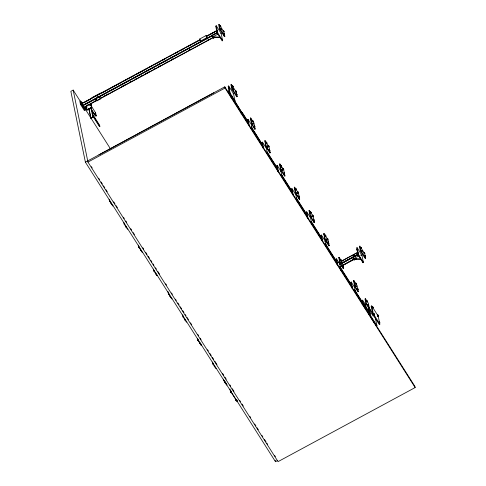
<?xml version="1.0" encoding="UTF-8"?>
<svg xmlns="http://www.w3.org/2000/svg" width="486" height="486" viewBox="0 0 486 486"><rect width="100%" height="100%" fill="white"/><g stroke="black" fill="none" stroke-linecap="round" stroke-linejoin="round"><path stroke-width="0.73" d="M357.969 254.409L357.817 254.913M254.342 126.937C253.382 125.449 254.336 126.02 254.804 129.191L255.15 129.003L253.935 123.073L250.709 117.989L250.363 118.177L251.578 124.106L254.804 129.191M342.794 266.316C341.792 264.706 342.837 265.526 343.256 268.564L343.608 268.375L342.387 262.446L339.161 257.361L338.815 257.55L340.03 263.485L343.256 268.564M367.908 305.451L367.477 304.752L367.835 305.165M379.274 322.953L378.77 322.097L379.25 322.941M354.343 256.377L354.81 256.359M80.482 101.61L73.173 90.092L70.853 91.344L85.39 162.16L275.489 461.7L277.81 460.449M215.851 26.056L216.313 25.807L221.154 33.431L222.631 40.636L222.169 40.885L217.327 33.261L215.851 26.056L216.659 27.325M219.101 24.3L218.639 24.549L219.55 29.002L224.386 36.626L224.854 36.371L223.937 31.924L219.101 24.3L220.012 28.747L224.854 36.371M82.11 103.506L80.567 101.064L79.868 101.44L80.476 104.405L84.345 110.504L85.044 110.134L84.436 107.163M200.177 40.192L200.524 41.881L199.673 39.02L206.058 35.569L206.908 38.43L206.058 35.569M212.892 37.793L83.635 107.631L82.407 105.699L81.946 103.445L199.855 39.743M206.532 36.134L217.212 30.363M219.55 29.002L220.012 28.747M80.476 104.405L81.174 104.028L80.567 101.064M81.976 103.597L199.886 39.888M206.562 36.28L217.242 30.509M84.734 102.285L90.639 99.089M101.872 93.02L105.881 90.858M107.212 90.135L111.221 87.972M112.558 87.249L116.561 85.086M117.898 84.364L121.233 82.559M122.569 81.836L123.906 81.119M125.242 80.397L126.579 79.674M127.909 78.951L129.246 78.234M130.582 77.511L134.586 75.348M135.922 74.625L144.603 69.935M145.94 69.212L147.27 68.49M148.607 67.773L149.943 67.05M151.28 66.327L152.616 65.604M153.947 64.887L155.283 64.164M156.62 63.441L160.623 61.279M161.96 60.556L165.301 58.751M169.304 56.589L170.641 55.866M174.644 53.703L178.654 51.54M179.99 50.817L183.994 48.649M187.329 46.85L191.338 44.682M192.675 43.965L196.678 41.796M198.015 41.073L199.351 40.356M206.696 36.389L209.363 34.943M210.699 34.22L214.703 32.058M200.141 41.274L206.526 37.823M215.322 37.149L213.409 38.187L211.799 35.448L217.546 32.343M200.287 41.845L82.377 105.553L83.604 107.485L96.726 100.395M206.963 38.236L217.649 32.465M82.407 105.699L217.679 32.617M82.571 105.954L99.43 96.896L99.357 96.544L100.657 98.828L96.945 100.839L95.645 98.549L96.945 100.839M99.666 96.72L212.497 35.751M217.327 33.261L217.795 33.012L216.313 25.807M217.74 34.208L212.631 36.966L219.751 37.076M121.901 86.447L123.237 85.73M165.969 62.639L167.305 61.922M171.309 59.754L172.645 59.037M189.333 50.015L190.67 49.293M207.364 40.277L208.694 39.554M86.83 105.444L88.142 104.733M94.047 101.544L95.359 100.833M103.986 96.179L105.316 95.456M106.653 94.734L107.989 94.011M111.993 91.848L113.329 91.125M124.677 84.995L126.014 84.272M130.023 82.11L131.354 81.387M135.363 79.224L136.7 78.501M140.703 76.338L142.04 75.616M145.375 73.811L149.384 71.649M153.388 69.48L154.724 68.763M158.728 66.594L160.064 65.877M171.412 59.742L172.749 59.019M189.443 50.003L190.779 49.28M100.031 98.609L212.862 37.647M85.317 106.896L86.356 106.331L86.496 106.987L85.451 107.552L86.192 108.718L85.317 106.896L85.451 107.552M220.687 33.68L221.154 33.431M214.624 37.197L213.409 38.187M90.56 105.723L90.706 105.098M90.888 103.463L91.733 107.582L87.091 110.091L86.897 109.781L91.538 107.272L90.694 103.16M94.563 113.991L95.876 116.057L96.24 115.856L94.606 113.274L94.91 114.781L94.545 114.982L91.265 109.812L91.635 109.617L91.107 107.035M95.256 113.044L95.627 112.843L91.089 105.693M91.982 111.215L93.178 117.059L90.967 118.256L90.761 117.934L92.972 116.737L91.477 109.429M99.63 125.285L99.259 125.485L99.49 126.615L99.861 126.415L99.63 125.285L91.915 113.135M85.39 162.16L224.805 86.83L414.904 386.37L415.147 387.561L278.053 461.633L87.954 162.093L73.173 90.092M87.954 162.093L225.048 88.021L224.805 86.83M234.422 100.402L242.235 113.22L229.69 93.464L228.207 86.253L228.669 86.004L233.511 93.628L234.987 100.833L234.525 101.088M230.996 84.752L231.458 84.497L236.299 92.121L237.211 96.574L236.743 96.823L231.907 89.199L230.996 84.752L231.798 86.022M227.57 91.641L228.906 90.918M231.907 89.199L232.369 88.95L231.458 84.497M227.6 91.793L228.936 91.07M228.627 93.233L229.902 92.547M229.69 93.464L230.151 93.209L228.669 86.004M229.459 94.752L230.735 94.059M233.049 93.883L233.511 93.628M235.832 92.376L236.299 92.121M241.044 113.858L242.35 113.153L242.198 112.412L248.164 121.816M248.638 124.872L247.574 119.684L248.036 119.428L250.861 123.875M113.068 205.772L112.716 205.961L109.49 200.876L109.842 200.688M251.578 124.106L251.924 123.918L250.709 117.989M253.589 123.262L253.935 123.073M267.549 154.184L266.328 148.248L262.458 142.149L261.881 142.465L262.944 147.653M264.779 140.897L265.131 140.709L269.001 146.808L270.216 152.738L269.87 152.926L266 146.827L264.779 140.897L265.939 142.726M263.096 148.394L263.673 148.084L262.458 142.149M266 146.827L266.346 146.638L265.131 140.709M127.806 229.003L127.46 229.192L124.234 224.107L124.568 223.858M268.649 146.997L269.001 146.808M282.287 177.408L281.072 171.479L277.202 165.38L276.619 165.696L277.84 171.625M279.523 164.128L279.869 163.94L283.739 170.039L284.96 175.968L284.614 176.157L280.738 170.057L279.523 164.128L280.294 165.343M280.738 170.057L281.09 169.869L279.869 163.94M142.55 252.228L142.204 252.416L138.978 247.338L139.324 247.149M280.489 171.795L281.072 171.479M296.454 200.955L297.031 200.639L295.816 194.71L291.94 188.611L291.363 188.92L292.426 194.114M294.267 187.353L294.613 187.165L298.483 193.264L299.704 199.199L299.352 199.388L295.482 193.288L294.267 187.353L295.038 188.574M292.578 194.856L293.161 194.54L291.94 188.611M295.482 193.288L295.828 193.1L294.613 187.165M157.294 275.459L156.942 275.647L153.716 270.562L154.068 270.374M298.137 193.452L298.483 193.264M311.192 224.186L311.775 223.87L310.554 217.941L306.684 211.841L306.107 212.151L307.17 217.339M309.005 210.584L309.357 210.395L313.227 216.495L314.442 222.424L314.096 222.612L310.226 216.513L309.005 210.584L310.171 212.412M307.322 218.08L307.905 217.771L306.684 211.841M310.226 216.513L310.572 216.325L309.357 210.395M172.032 298.69L171.686 298.878L168.46 293.793L168.879 293.72M326.519 247.101L325.298 241.165L321.428 235.066L320.845 235.382L321.914 240.57M323.749 233.815L324.095 233.626L327.971 239.726L329.186 245.655L328.84 245.843L324.97 239.744L323.749 233.815L324.527 235.036M324.97 239.744L325.316 239.555L324.095 233.626M186.776 321.92L186.43 322.109L183.204 317.024L183.55 316.836M324.721 241.481L325.298 241.165M340.473 270.07L340.935 269.821L339.72 263.886L336.494 258.807L336.026 259.056L337.248 264.985M357.095 247.629L356.627 247.878L358.109 255.083L362.945 262.707L363.413 262.458L361.93 255.253L357.095 247.629L358.571 254.834L363.413 262.458M359.877 246.123L359.415 246.372L360.326 250.819L365.168 258.443L365.63 258.194L364.719 253.747L359.877 246.123L360.794 250.569L365.63 258.194M360.326 250.819L360.794 250.569M338.633 262.64L339.969 261.918M341.306 261.201L357.994 252.179M338.663 262.786L340 262.069M341.336 261.346L358.024 252.331M201.52 345.145L201.174 345.333L197.948 340.255L198.294 340.066M340.03 263.485L340.382 263.297L339.161 257.361M342.041 262.634L342.387 262.446M342.351 262.677L357.702 254.378M356.742 258.625L354.185 260.004L352.575 257.27L358.322 254.166M339.732 264.384L341.069 263.661M342.405 262.944L357.757 254.646M343.845 262.209L358.382 254.464M339.763 264.536L341.099 263.813M342.436 263.09L357.119 255.156M358.109 255.083L358.571 254.834M359.16 255.685L353.413 258.789L360.527 258.898L360.235 257.471M340.164 266.571L354.179 258.995M343.632 264.876L354.312 259.105M339.659 267.185L341.658 266.103M342.995 265.38L354.343 259.251M361.469 255.502L361.93 255.253M355.679 293.046L354.458 287.117L351.232 282.032L350.771 282.287L351.834 287.475M353.559 280.78L353.905 280.592L357.131 285.677L358.346 291.606L358 291.794L354.774 286.71L353.559 280.78L354.768 282.688M216.264 368.376L215.912 368.564L212.686 363.479L213.038 363.291M351.986 288.216L352.453 287.967L351.232 282.032M354.774 286.71L355.12 286.521L353.905 280.592M362.641 300.166L362.173 300.415L363.151 305.172L366.055 309.746L366.517 309.497L365.545 304.74L362.641 300.166L363.613 304.922L366.517 309.497M365.423 298.659L364.962 298.908L365.94 303.665L368.838 308.239L369.305 307.99L368.327 303.234L365.423 298.659L366.401 303.416L369.305 307.99M362.046 304.187L363.321 303.495L366.973 309.26M227.102 384.821L226.64 385.076L223.736 380.502L224.198 380.246M363.151 305.172L363.613 304.922M365.94 303.665L366.401 303.416M365.077 304.989L365.545 304.74M368.813 307.462L368.23 307.778L369.281 312.899M371.717 305.894L371.134 306.21L372.786 314.26L379.262 324.466L379.845 324.15L378.193 316.1L371.717 305.894L373.363 313.944L379.845 324.15M368.995 314.728L370.174 314.09L363.261 303.203M236.712 399.771L237.526 401.047L236.943 401.357L230.467 391.151L231.05 390.841M368.965 308.197L370.466 315.511L369.882 315.827L369.585 314.363M372.786 314.26L373.363 313.944M377.61 316.416L378.193 316.1M375.289 317.668L376.942 325.717L376.358 326.033L375.55 324.757M357.915 253.917L357.502 253.637L357.927 253.34M358.115 253.194L357.289 253.643L358.103 254.05M224.216 34.864L223.572 33.856L224.003 34.36M84.88 108.615L84.351 107.6L84.564 108.111M281.139 166.607L280.604 165.598L281.844 167.785M124.039 223.779L124.568 224.787L124.355 224.283M313.118 219.459L313.646 220.468L313.434 219.964M325.796 239.434L326.325 240.442L326.021 239.847M361.232 250.594L361.766 251.602M168.265 293.465L168.794 294.473L168.581 293.969M368.011 305.591L367.671 304.959M374.22 314.928L373.582 313.926L374.007 314.424M214.763 366.906L214.126 365.903L214.551 366.401M224.903 381.832L225.212 382.537M224.951 382.883L224.417 382.045L224.775 382.464M231.324 392.141L230.686 391.133M236.512 400.312L236.081 399.717M212.892 37.373L220.006 37.483M230.941 97.662L232.363 97.68M353.668 259.196L360.782 259.299M90.256 105.699L90.038 105.219M224.058 34.7L223.706 34.008L223.906 34.269M361.608 251.438L361.359 250.849M325.875 239.634L326.191 240.297L326.07 239.938M90.074 105.626L89.971 105.347M87.122 106.799L87.176 107.072M86.575 108.014L86.137 107.327M236.318 400.118L236.123 399.814M313.245 219.715L313.513 220.316L313.342 219.872M373.819 314.175L374.08 314.673M369.129 309.691L368.886 309.296M90.815 104.8L90.87 105.073M126.591 227.084L126.348 226.683M90.414 105.723L89.983 104.763L90.384 105.322M198.519 340.425L198.282 340M231.087 391.886L230.807 391.333M360.703 254.974L361.025 255.478M216.446 28.322L216.021 27.817L216.549 28.826M357.939 253.613L357.404 252.605L358.042 253.613M217.795 33.012L222.631 40.636M211.799 35.448L212.959 37.276M352.575 257.27L354.185 260.004M232.369 88.95L237.211 96.574M250.363 118.177L251.165 119.447M338.815 257.55L339.623 258.819M199.673 39.02L200.062 39.627M369.214 308.1L372.859 313.841M373.673 315.116L374.882 317.03M228.207 86.253L229.015 87.529M251.924 123.918L255.15 129.003M266.346 146.638L270.216 152.738M281.09 169.869L284.96 175.968M295.828 193.1L299.704 199.199M310.572 216.325L314.442 222.424M325.316 239.555L329.186 245.655M340.382 263.297L343.608 268.375M355.12 286.521L358.346 291.606M368.892 309.388L369.208 309.892M247.574 119.684L248.382 120.953M363.643 303.24L363.911 303.659M370.016 313.336L365.393 306.046L365.545 306.8M230.151 93.209L234.987 100.833M251.347 126.834L254.287 131.961L251.9 128.201M262.562 144.743L254.02 131.281L262.713 145.484M267.033 151.79L277.202 167.81M281.266 174.219L291.843 190.883M296.314 197.936L306.891 214.593M311.368 221.646L321.532 237.666M325.195 243.437L336.992 262.021M339.836 266.504L351.633 285.094M354.476 289.577L362.611 302.395M368.552 311.751L369.342 312.996M242.35 113.153L248.717 123.183M267.185 152.531L277.761 169.195M281.011 174.322L292.402 192.268M296.065 198.033L307.043 215.334M311.113 221.744L322.09 239.051M325.754 244.816L337.144 262.762M340.394 267.889L352.192 286.473M355.035 290.962L362.769 303.136M370.466 315.511L376.942 325.717M250.916 128.286L251.232 128.784M339.368 267.658L339.684 268.163M370.697 317.103L374.742 323.482M225.048 88.021L415.147 387.561M99.43 96.896L100.657 98.828M97.662 97.801L97.036 95.292M91.538 107.272L91.733 107.582M91.635 109.617L94.91 114.781M88.495 108.506L89.71 110.425M92.553 114.903L99.861 126.415M88.531 109.344L89.746 111.264M92.589 115.741L99.49 126.615M92.972 116.737L93.178 117.059M84.139 107.37L110.541 148.971M81.174 104.028L85.044 110.134M91.362 166.668L92.176 167.943M98.676 178.186L99.49 179.468M101.112 182.025L102.333 183.945M103.548 185.865L104.769 187.79M105.991 189.71L107.206 191.63M113.706 201.866L114.982 203.883M116.142 205.712L117.363 207.631M123.456 217.23L124.264 218.512M125.892 221.069L126.706 222.351M130.764 228.748L131.578 230.03M133.2 232.594L134.422 234.513M142.854 247.799L143.662 249.069M145.794 252.434L147.015 254.354M148.23 256.274L149.451 258.194M150.672 260.113L151.887 262.033M153.108 263.953L153.922 265.235M155.544 267.792L156.358 269.074M157.98 271.631L159.615 274.207M165.702 283.794L166.51 285.075M171.534 292.985L172.342 294.255M175.446 299.157L176.26 300.433M177.888 302.997L179.103 304.916M180.324 306.836L181.539 308.756M182.76 310.675L183.981 312.595M185.196 314.515L186.01 315.797M187.08 317.486L188.447 319.636M190.476 322.838L191.697 324.757M197.79 334.356L198.604 335.638M200.226 338.195L201.04 339.477M207.54 349.72L208.348 351.001M209.976 353.559L211.191 355.479M212.412 357.398L213.633 359.318M214.848 361.238L216.969 364.579M222.57 373.4L223.785 375.32M225.006 377.239L226.221 379.159M229.878 384.918L230.692 386.2M232.314 388.764L233.942 391.321M239.628 400.282L240.442 401.564M242.064 404.121L243.286 406.041M249.786 416.283L250.594 417.565M254.658 423.962L255.873 425.882M257.094 427.802L258.315 429.721M261.966 435.486L262.78 436.762M264.408 439.326L266.03 441.883M266.844 443.165L267.658 444.447M274.56 455.327L275.374 456.603M224.562 380.817L226.737 384.25M340.941 260.551L340.741 260.296L341.038 260.733M233.037 89.381L232.837 89.126L233.177 89.655M91.046 104.952L91.089 104.909M357.265 249.385L357.477 249.889M229.453 90.73L229.665 91.234M212.856 362.902L212.996 363.157M199.855 342.417L200.068 342.922M168.63 293.216L168.836 293.72M155.629 272.731L155.836 273.235M111.397 203.045L111.61 203.549M362.653 261.268L362.945 262.707M372.707 313.604L373.23 316.155L370.812 312.34L370.289 309.789M368.564 306.885L368.838 308.239M336.494 258.807L337.709 264.736M327.771 240.655L328.84 245.843M321.428 235.066L322.643 241.001M313.64 220.389L314.096 222.612M299.048 197.905L299.352 199.388M277.202 165.38L278.417 171.309M269.414 150.703L269.87 152.926M251.262 124.513L252.483 130.442M248.036 119.428L249.257 125.364M224.082 35.138L224.386 36.626M232.405 97.224L232.557 97.965M231.816 95.851L232.108 97.273M213.773 92.79L98.852 154.882M275.185 460.224L275.489 461.7M236.646 399.899L236.943 401.357M230.018 388.958L230.467 391.151M223.457 379.141L223.736 380.502M212.382 361.997L212.686 363.479M200.864 343.851L201.174 345.333M197.638 338.772L197.948 340.255M182.748 314.8L183.204 317.024M168.004 291.57L168.46 293.793M156.638 274.165L156.942 275.647M153.412 269.08L153.716 270.562M138.522 245.114L138.978 247.338M100.523 93.409L100.45 93.057L91.745 97.759L91.818 98.117M123.93 222.624L124.234 224.107M95.627 112.843L96.24 115.856M95.505 114.246L95.876 116.057M94.339 113.973L94.545 114.982M90.87 107.88L91.265 109.812M109.186 199.394L109.49 200.876M89.321 110.219L90.967 118.256M88.81 108.433L90.761 117.934M86.666 108.032L87.091 110.091M86.332 107.041L86.897 109.781M83.549 107.218L83.635 107.631M354.033 255.442C354.446 256.584 355.011 254.597 354.033 255.442M354.087 255.089L354.069 255.946L354.616 255.934L354.902 255.496L354.087 255.089M81.198 102.364L81.703 103.22L81.198 102.364M81.563 104.144L81.934 104.848L81.563 104.144M84.017 108.007L84.521 108.864L84.017 108.007M85.299 107.661L85.591 108.22L85.299 107.661M219.872 25.958L220.377 26.815L219.872 25.958M220.48 28.923L220.99 29.78L220.48 28.923M223.098 31.043L223.469 31.748L223.123 31.055M232.229 86.156L232.6 86.866L232.253 86.168M235.455 91.24L235.959 92.097L235.516 91.289M236.062 94.205L236.573 95.062L236.123 94.254M252.289 120.917L252.793 121.773L252.289 120.917M252.228 123.487L252.732 124.343L252.252 123.499M266 142.519L266.504 143.376L266.018 142.532M266.85 146.669L267.221 147.38L266.85 146.669M268.065 145.776L268.436 146.48L268.084 145.782M268.916 149.925L269.42 150.781L268.916 149.925M280.738 165.75L281.115 166.455L280.762 165.762M281.594 169.9L282.099 170.756L281.594 169.9M282.803 169L283.174 169.711L282.828 169.013M283.66 173.156L284.164 174.012L283.66 173.156M295.482 188.981L295.853 189.686L295.506 188.987M296.332 193.13L296.843 193.987L296.332 193.13M297.547 192.231L298.052 193.088L297.547 192.231M298.398 196.38L298.902 197.237L298.422 196.393M310.226 212.206L310.73 213.062L310.226 212.206M311.076 216.361L311.581 217.218L311.076 216.361M312.291 215.462L312.796 216.319L312.291 215.462M324.97 235.437L325.474 236.293L324.97 235.437M327.029 238.693L327.54 239.543L327.054 238.699M327.886 242.842L328.39 243.699L327.91 242.854M340.68 262.865L341.184 263.722L340.68 262.865M360.648 247.781L361.159 248.638L360.648 247.781M363.874 252.866L364.385 253.716L363.899 252.872M364.488 255.83L364.992 256.687L364.506 255.843M355.485 283.52L355.989 284.377L355.485 283.52M355.424 286.096L355.928 286.953L355.424 286.096M357.167 288.836L357.672 289.692L357.167 288.836M366.833 301.186L367.252 301.897L366.851 301.192M372.294 307.152L372.798 308.009L372.355 307.201M377.482 315.323L377.853 316.034L377.482 315.323M220.316 25.551L220.851 26.56L220.316 25.551M220.923 28.516L221.458 29.525L220.923 28.516M216.738 30.782L217.266 31.79L216.738 30.782M223.542 30.636L224.076 31.645L223.542 30.636M223.074 30.891L223.603 31.9L223.074 30.891M224.149 33.601L224.684 34.609L224.149 33.601M232.673 85.755L233.207 86.763L232.673 85.755M232.205 86.004L232.733 87.012L232.205 86.004M228.487 88.015L229.015 89.023L228.487 88.015M233.286 88.719L233.815 89.728L233.286 88.719M232.812 88.968L233.347 89.983L232.812 88.968M229.094 90.979L229.623 91.988L229.094 90.979M235.898 90.833L236.433 91.842L235.898 90.833M236.512 93.798L237.04 94.806L236.512 93.798M81.642 101.957L82.17 102.965L81.642 101.957M82.006 103.737L82.541 104.745L82.006 103.737M81.539 103.992L82.067 105L81.539 103.992M252.732 120.51L253.261 121.518L252.732 120.51M252.671 123.08L253.2 124.094L252.671 123.08M254.415 125.825L254.943 126.834L254.415 125.825M266.443 142.112L266.972 143.121L266.443 142.112M268.509 145.369L269.037 146.377L268.509 145.369M268.035 145.618L268.57 146.632L268.035 145.618M267.294 146.268L267.829 147.276L267.294 146.268M266.826 146.517L267.355 147.525L266.826 146.517M269.359 149.518L269.888 150.526L269.359 149.518M281.187 165.343L281.716 166.352L281.187 165.343M283.247 168.593L283.781 169.602L283.247 168.593M282.779 168.849L283.308 169.857L282.779 168.849M282.038 169.493L282.566 170.501L282.038 169.493M284.103 172.749L284.632 173.757L284.103 172.749M295.925 188.574L296.46 189.583L295.925 188.574M295.458 188.823L295.986 189.838L295.458 188.823M297.991 191.824L298.526 192.833L297.991 191.824M296.782 192.723L297.31 193.732L296.782 192.723M109.295 200.548L109.824 201.556L109.295 200.548M298.841 195.973L299.376 196.988L298.841 195.973M111.039 203.294L111.567 204.302L111.039 203.294M310.669 211.799L311.198 212.807L310.669 211.799M312.735 215.055L313.263 216.063L312.735 215.055M311.52 215.954L312.055 216.963L311.52 215.954M313.585 219.204L314.12 220.213L313.585 219.204M125.777 226.525L126.311 227.533L125.777 226.525M325.413 235.03L325.942 236.038L325.413 235.03M327.479 238.286L328.007 239.294L327.479 238.286M326.264 239.179L326.792 240.193L326.264 239.179M138.777 247.01L139.312 248.018L138.777 247.01M328.329 242.435L328.858 243.443L328.329 242.435M140.521 249.755L141.055 250.764L140.521 249.755M361.098 247.374L361.627 248.382L361.098 247.374M356.906 249.64L357.435 250.648L356.906 249.64M361.706 250.339L362.234 251.347L361.706 250.339M364.324 252.459L364.852 253.467L364.324 252.459M364.931 255.423L365.46 256.432L364.931 255.423M341.184 259.889L341.719 260.897L341.184 259.889M340.716 260.138L341.245 261.146L340.716 260.138M341.123 262.458L341.658 263.467L341.123 262.458M342.867 265.204L343.395 266.213L342.867 265.204M153.521 270.234L154.056 271.249L153.521 270.234M155.265 272.98L155.793 273.989L155.265 272.98M355.928 283.113L356.457 284.122L355.928 283.113M355.867 285.689L356.396 286.697L355.867 285.689M357.611 288.429L358.139 289.443L357.611 288.429M170.009 296.211L170.537 297.219L170.009 296.211M367.203 300.846L367.647 301.685L367.203 300.846M367.957 304.534L368.4 305.378L367.957 304.534M372.738 306.745L373.272 307.753L372.738 306.745M368.315 309.132L368.85 310.141L368.315 309.132M183.009 316.696L183.538 317.704L183.009 316.696M374.159 313.664L374.694 314.673L374.159 313.664M184.747 319.442L185.281 320.45L184.747 319.442M377.926 314.916L378.46 315.93L377.926 314.916M377.458 315.171L377.987 316.179L377.458 315.171M379.347 321.841L379.876 322.85L379.347 321.841M197.747 339.927L198.282 340.935L197.747 339.927M199.491 342.666L200.025 343.681L199.491 342.666M212.491 363.151L213.026 364.16L212.491 363.151M230.321 391.382L230.85 392.396L230.321 391.382M235.51 399.559L236.038 400.567L235.51 399.559"/></g></svg>
